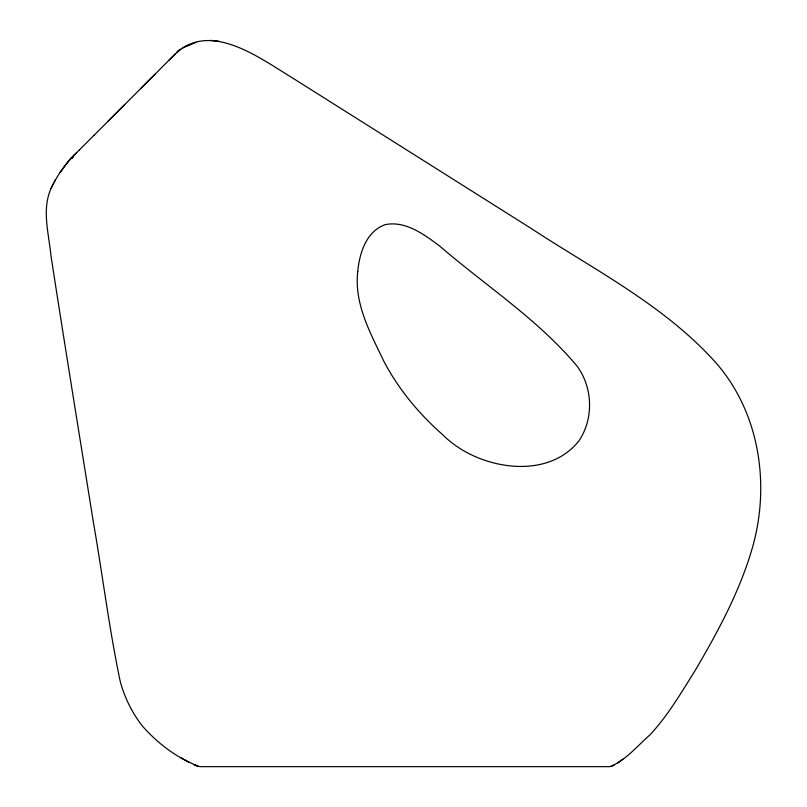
<?xml version="1.0" encoding="UTF-8"?>
<svg xmlns="http://www.w3.org/2000/svg" width="807" height="807" viewBox="0 0 807 807"><rect width="100%" height="100%" fill="white"/><g stroke="black" fill="none" stroke-linecap="round" stroke-linejoin="round"><path stroke-width="1.21" d="M71.046 158.202C63.077 167.402 56.066 177.59 50.932 188.646C41.671 209.931 48.813 233.475 50.922 255.436C64.641 344.488 79.147 433.43 93.41 522.401C102.64 575.3 109.157 628.724 120.203 681.29C124.631 697.682 132.187 713.186 142.778 726.482C158.212 743.883 177.843 758.721 199.803 766.65L609.9 766.65C625.818 760.426 637.197 745.95 649.877 734.955C667.742 715.809 681.017 693.031 694.877 670.98C717.887 631.79 739.807 591.4 752.457 547.529C770.554 484.19 759.437 411.227 714.639 361.365C663.223 304.632 593.75 269.548 530.582 228.068L291.045 77.038C259.975 58.195 211.979 22.041 177.57 52.001M50.902 188.636L55.39 179.769M177.53 52.041L178.448 50.73L176.672 52.475M60.132 172.345L69.069 160.401L74.537 154.742L73.8 155.469M182.291 47.966L195.93 42.428M70.824 158.485L73.165 157.375L70.118 159.15M169.329 59.879L180.314 49.106M175.613 53.534L140.579 88.699M107.926 121.393L155.166 74.083M94.026 135.314L124.661 104.628M79.449 149.87L94.177 135.142M79.59 149.719L71.48 157.779M75.142 154.137L76.685 152.614M617.859 762.897L622.883 759.145M611.726 766.277L614.238 765.127M185.459 46.403L190.059 44.435M210.617 40.37L219 41.258M181.071 757.823L188.959 762.232M357.753 271.566C353.97 303.896 370.595 333.412 383.971 361.536C398.719 389.519 419.317 414.233 443.053 435.034C476.463 468.746 546.531 481.971 578.962 440.814C593.851 418.591 592.883 387.673 577.096 366.156C537.815 319.189 485.3 285.476 439.23 245.671C423.867 234.383 405.467 220.533 385.252 224.639C366.186 231.337 359.428 253.307 357.753 271.566M197.695 766.206L194.295 764.875L197.695 766.206"/></g></svg>
